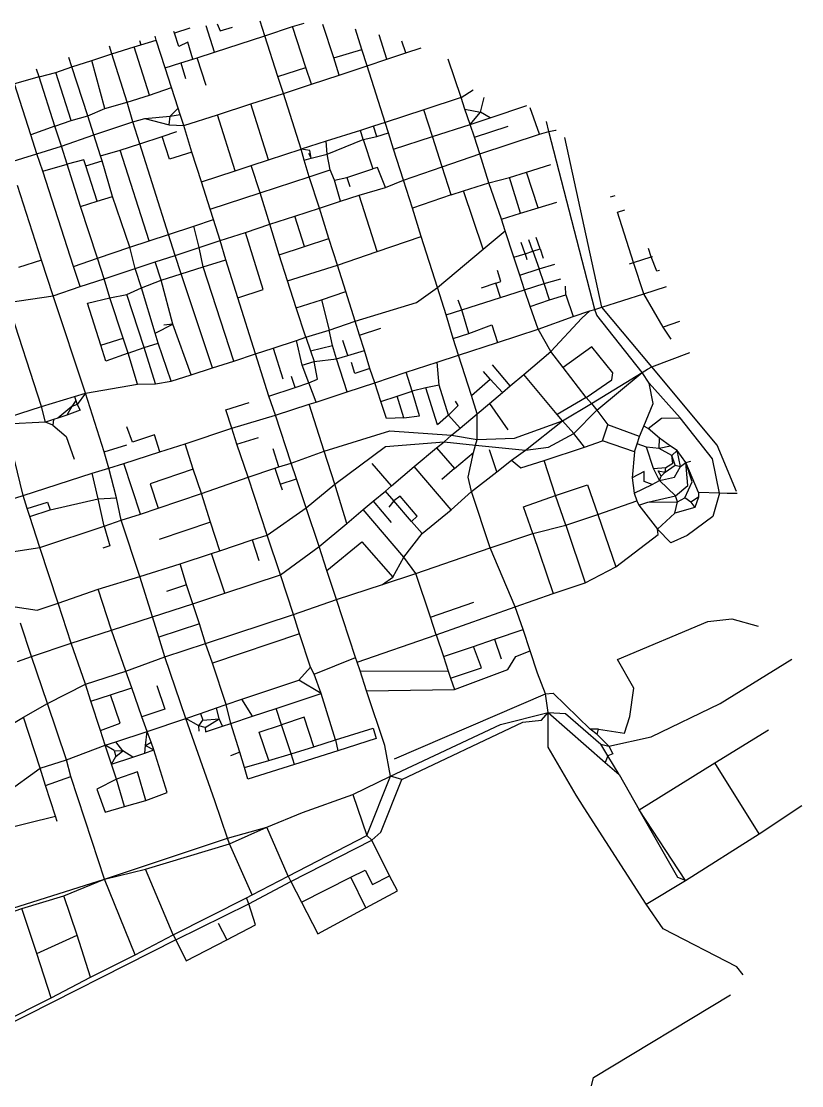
# Model space of a CAD drawing. Header units: metres. Extents: x 629814 to 633158, y 4833030 to 4835874.
# Drawn here: x 631272 to 633158, y 4833302 to 4835874 of the extents above; entities that cross this region are included whole.
import ezdxf

# ---------------------------------------------------------------- set-up
doc = ezdxf.new("R2010")
doc.units = ezdxf.units.M

msp = doc.modelspace()

# ---------------------------------------------------------------- linework, layer by layer
at = {"layer": 'ROADS'}
for points in [[(631679.2, 4835857.2), (631642.6, 4835845.2)], [(631738.8, 4835799.8), (631718.9, 4835863.6)], [(631745.8, 4835867.9), (631752.9, 4835851), (631782.4, 4835860.3)], [(631860.6, 4835839.1), (631849.5, 4835874.2)], [(631860.6, 4835839.1), (631927.3, 4835861.2)], [(631927.3, 4835861.2), (631955.8, 4835870)], [(631960.1, 4835762.5), (631927.3, 4835861.2)], [(632027.8, 4835786), (632000.9, 4835866.3)], [(632095.3, 4835806.3), (632080.1, 4835855)], [(631598.5, 4835828.8), (631595.6, 4835838)], [(631642.6, 4835845.2), (631641.2, 4835849.9)], [(631686.4, 4835782.8), (631674.5, 4835823.7), (631653, 4835813.3), (631642.6, 4835845.2)], [(631738.8, 4835799.8), (631860.6, 4835839.1)], [(631892.4, 4835740.4), (631860.6, 4835839.1)], [(632155.5, 4835782.3), (632136.8, 4835841.4)], [(631491.3, 4835795.5), (631485.7, 4835813.8)], [(631491.3, 4835795.5), (631544.8, 4835812.1)], [(631544.8, 4835812.1), (631561, 4835817.4)], [(631582, 4835696), (631544.8, 4835812.1)], [(631557.7, 4835828), (631561, 4835817.4)], [(631561, 4835817.4), (631598.5, 4835828.8)], [(631619.7, 4835761.8), (631598.5, 4835828.8)], [(632027.8, 4835786), (632095.3, 4835806.3)], [(632107.9, 4835766.4), (632095.3, 4835806.3)], [(632201, 4835797.7), (632192, 4835826)], [(632201, 4835797.7), (632238.2, 4835810)], [(631394.7, 4835764), (631387.4, 4835786.7)], [(631394.7, 4835764), (631442.4, 4835779.7)], [(631442.4, 4835779.7), (631491.3, 4835795.5)], [(631474.4, 4835663.1), (631442.4, 4835779.7)], [(631527.9, 4835678.6), (631491.3, 4835795.5)], [(631657.7, 4835773.4), (631686.4, 4835782.8)], [(631686.4, 4835782.8), (631697.3, 4835785.8)], [(631697.3, 4835785.8), (631738.8, 4835799.8)], [(631718.7, 4835719), (631697.3, 4835785.8)], [(632040.2, 4835744), (632027.8, 4835786)], [(632107.9, 4835766.4), (632155.5, 4835782.3)], [(632155.5, 4835782.3), (632201, 4835797.7)], [(632335.2, 4835690.2), (632303.8, 4835782.9)], [(631315.7, 4835740), (631309.2, 4835758.8)], [(631355.5, 4835750.8), (631394.7, 4835764)], [(631432.9, 4835645.6), (631394.7, 4835764)], [(631619.7, 4835761.8), (631657.7, 4835773.4)], [(631635.5, 4835714.4), (631619.7, 4835761.8)], [(631657.7, 4835773.4), (631669.4, 4835735.9)], [(631892.4, 4835740.4), (631960.1, 4835762.5)], [(631973.3, 4835722.2), (631960.1, 4835762.5)], [(632040.2, 4835744), (632107.9, 4835766.4)], [(632151.8, 4835629.4), (632107.9, 4835766.4)], [(631315.7, 4835740), (631256.1, 4835722.8)], [(631315.7, 4835740), (631355.5, 4835750.8)], [(631353.6, 4835620.6), (631315.7, 4835740)], [(631392.6, 4835634.8), (631355.5, 4835750.8)], [(631905.6, 4835699.8), (631892.4, 4835740.4)], [(631973.3, 4835722.2), (632040.2, 4835744)], [(631295.2, 4835600.1), (631256.1, 4835722.8)], [(631582, 4835696), (631635.5, 4835714.4)], [(631651.2, 4835664.1), (631635.5, 4835714.4)], [(631905.6, 4835699.8), (631973.3, 4835722.2)], [(632335.2, 4835690.2), (632363.6, 4835708.6)], [(631474.4, 4835663.1), (631527.9, 4835678.6)], [(631527.9, 4835678.6), (631582, 4835696)], [(631542, 4835631), (631527.9, 4835678.6)], [(631826.8, 4835674.4), (631905.6, 4835699.8)], [(631948.1, 4835565.2), (631905.6, 4835699.8)], [(632335.2, 4835690.2), (632244.5, 4835660.1)], [(632344.1, 4835662.1), (632335.2, 4835690.2)], [(632381.5, 4835654.8), (632390.4, 4835689.7)], [(631432.9, 4835645.6), (631474.4, 4835663.1)], [(631631.7, 4835645.2), (631651.2, 4835664.1)], [(631631.7, 4835645.2), (631656.1, 4835648.9)], [(631656.1, 4835648.9), (631651.2, 4835664.1)], [(631665.2, 4835622.5), (631656.1, 4835648.9)], [(631746.1, 4835648.4), (631826.8, 4835674.4)], [(631869.5, 4835539.5), (631826.8, 4835674.4)], [(632244.5, 4835660.1), (632151.8, 4835629.4)], [(632265.4, 4835595.6), (632244.5, 4835660.1)], [(632356.5, 4835625.1), (632344.1, 4835662.1)], [(632344.1, 4835662.1), (632381.5, 4835654.8)], [(632356.5, 4835625.1), (632381.5, 4835654.8)], [(632405.1, 4835641.1), (632381.5, 4835654.8)], [(632405.1, 4835641.1), (632493.8, 4835670.4)], [(632524, 4835601.6), (632501.5, 4835664.8)], [(631353.6, 4835620.6), (631392.6, 4835634.8)], [(631392.6, 4835634.8), (631432.9, 4835645.6)], [(631447.5, 4835600), (631432.9, 4835645.6)], [(631447.5, 4835600), (631542, 4835631)], [(631542, 4835631), (631571.1, 4835639.3)], [(631558.6, 4835578.3), (631542, 4835631)], [(631571.1, 4835639.3), (631631.7, 4835645.2)], [(631571.1, 4835639.3), (631629.3, 4835623.6)], [(631629.3, 4835623.6), (631631.7, 4835645.2)], [(631629.3, 4835623.6), (631665.2, 4835622.5)], [(631665.2, 4835622.5), (631746.1, 4835648.4)], [(631788.7, 4835513.1), (631746.1, 4835648.4)], [(632151.8, 4835629.4), (632123.6, 4835620.5)], [(632159.5, 4835604.5), (632151.8, 4835629.4)], [(632265.4, 4835595.6), (632356.5, 4835625.1)], [(632356.5, 4835625.1), (632405.1, 4835641.1)], [(632366.9, 4835593.9), (632356.5, 4835625.1)], [(632546.5, 4835608), (632541.1, 4835632.1)], [(631353.6, 4835620.6), (631295.2, 4835600.1)], [(631310.2, 4835553.5), (631295.2, 4835600.1)], [(631369.4, 4835572.7), (631353.6, 4835620.6)], [(631369.4, 4835572.7), (631447.5, 4835600)], [(631464.1, 4835548.9), (631447.5, 4835600)], [(631612.6, 4835595.8), (631648.1, 4835608)], [(631684.2, 4835557.6), (631665.2, 4835622.5)], [(632091.6, 4835610.4), (632008.5, 4835584.3)], [(632123.6, 4835620.5), (632091.6, 4835610.4)], [(632098.4, 4835588.6), (632091.6, 4835610.4)], [(632131.6, 4835595.4), (632123.6, 4835620.5)], [(632131.6, 4835595.4), (632159.5, 4835604.5)], [(632171.6, 4835565.4), (632159.5, 4835604.5)], [(632366.9, 4835593.9), (632448.6, 4835621)], [(632380.5, 4835553.6), (632524, 4835601.6)], [(632524, 4835601.6), (632546.5, 4835608)], [(632546.5, 4835608), (632562.7, 4835610.8)], [(632657.8, 4835178.1), (632546.5, 4835608)], [(632562.7, 4835610.8), (632564.9, 4835611.2)], [(631310.2, 4835553.5), (631369.4, 4835572.7)], [(631383.6, 4835529.1), (631369.4, 4835572.7)], [(631511.2, 4835562.4), (631558.6, 4835578.3)], [(631558.6, 4835578.3), (631612.6, 4835595.8)], [(631628.1, 4835359), (631558.6, 4835578.3)], [(631684.2, 4835557.6), (631630.2, 4835541), (631612.6, 4835595.8)], [(632008.5, 4835584.3), (631948.1, 4835565.2)], [(632011.1, 4835553.4), (632008.5, 4835584.3)], [(632011.1, 4835553.4), (632098.4, 4835588.6)], [(632098.4, 4835588.6), (632131.6, 4835595.4)], [(632098.4, 4835588.6), (632121.4, 4835517.4)], [(632171.6, 4835565.4), (632265.4, 4835595.6)], [(632288.9, 4835522.5), (632265.4, 4835595.6)], [(632380.5, 4835553.6), (632366.9, 4835593.9)], [(632674.9, 4835183.5), (632585.6, 4835593.1)], [(631241.9, 4835533.3), (631310.2, 4835553.5)], [(631324.1, 4835512.3), (631310.2, 4835553.5)], [(631464.1, 4835548.9), (631511.2, 4835562.4)], [(631467.6, 4835536.9), (631464.1, 4835548.9)], [(631581.4, 4835343.9), (631511.2, 4835562.4)], [(631707.6, 4835486.2), (631684.2, 4835557.6)], [(631869.5, 4835539.5), (631948.1, 4835565.2)], [(631956.1, 4835538.2), (631948.1, 4835565.2)], [(631973, 4835543.6), (631969.8, 4835562.2), (631948.1, 4835565.2)], [(631973, 4835543.6), (631966.8, 4835554.6)], [(631973, 4835543.6), (632011.1, 4835553.4)], [(632018.6, 4835515.2), (632011.1, 4835553.4)], [(632195.4, 4835489.9), (632171.6, 4835565.4)], [(632288.9, 4835522.5), (632380.5, 4835553.6)], [(632401.8, 4835484), (632380.5, 4835553.6)], [(631324.1, 4835512.3), (631383.6, 4835529.1)], [(631428.2, 4835524.9), (631423.4, 4835539.7), (631383.6, 4835529.1)], [(631415.7, 4835426.7), (631383.6, 4835529.1)], [(631428.2, 4835524.9), (631467.6, 4835536.9)], [(631455.6, 4835439.2), (631428.2, 4835524.9)], [(631492.5, 4835450.8), (631467.6, 4835536.9)], [(631788.7, 4835513.1), (631828, 4835525.9)], [(631828, 4835525.9), (631869.5, 4835539.5)], [(631849.1, 4835459.8), (631828, 4835525.9)], [(631956.1, 4835538.2), (631973, 4835543.6)], [(631968, 4835498.7), (631956.1, 4835538.2)], [(632151.9, 4835472.9), (632132.8, 4835520.6), (632121.4, 4835517.4)], [(632195.4, 4835489.9), (632288.9, 4835522.5)], [(632311, 4835454.7), (632288.9, 4835522.5)], [(632493.1, 4835509.6), (632551.5, 4835528)], [(631398.8, 4835281.6), (631324.1, 4835512.3)], [(631707.6, 4835486.2), (631788.7, 4835513.1)], [(631849.1, 4835459.8), (631968, 4835498.7)], [(631968, 4835498.7), (632018.6, 4835515.2)], [(631992.7, 4835422.6), (631968, 4835498.7)], [(632029.2, 4835490.3), (632018.6, 4835515.2)], [(632029.2, 4835490.3), (632059.1, 4835496.6)], [(632059.1, 4835496.6), (632121.4, 4835517.4)], [(632059.1, 4835496.6), (632066, 4835474.8)], [(632401.8, 4835484), (632451.7, 4835497.1)], [(632451.7, 4835497.1), (632493.1, 4835509.6)], [(632478.7, 4835410.8), (632451.7, 4835497.1)], [(632521.1, 4835423.5), (632493.1, 4835509.6)], [(631321.3, 4835296.7), (631263.1, 4835477.7)], [(631728.4, 4835420.2), (631707.6, 4835486.2)], [(632043.5, 4835439.3), (632029.2, 4835490.3)], [(632088.7, 4835454), (632151.9, 4835472.9)], [(632151.9, 4835472.9), (632195.4, 4835489.9)], [(632217.1, 4835423), (632195.4, 4835489.9)], [(632340.8, 4835464.5), (632401.8, 4835484)], [(632432.2, 4835396), (632401.8, 4835484)], [(631455.6, 4835439.2), (631492.5, 4835450.8)], [(631534.6, 4835328.3), (631492.5, 4835450.8)], [(631728.4, 4835420.2), (631849.1, 4835459.8)], [(631872.6, 4835384.1), (631849.1, 4835459.8)], [(632043.5, 4835439.3), (632088.7, 4835454)], [(632132, 4835317.9), (632088.7, 4835454)], [(632311, 4835454.7), (632217.1, 4835423)], [(632311, 4835454.7), (632340.8, 4835464.5)], [(632388.2, 4835323.2), (632340.8, 4835464.5)], [(632706.1, 4835452.8), (632694.9, 4835449)], [(631415.7, 4835426.7), (631455.6, 4835439.2)], [(631456.6, 4835301.9), (631415.7, 4835426.7)], [(631736.4, 4835394.9), (631728.4, 4835420.2)], [(631933.5, 4835403.4), (631992.7, 4835422.6)], [(631992.7, 4835422.6), (632043.5, 4835439.3)], [(632015.3, 4835349.4), (631992.7, 4835422.6)], [(632238.7, 4835353.9), (632217.1, 4835423)], [(632478.7, 4835410.8), (632521.1, 4835423.5)], [(632521.1, 4835423.5), (632566.1, 4835437)], [(632751.1, 4835291), (632712.6, 4835412.7), (632730.4, 4835418.3)], [(631689.3, 4835379.5), (631736.4, 4835394.9)], [(631752.8, 4835344.2), (631736.4, 4835394.9)], [(631872.6, 4835384.1), (631933.5, 4835403.4)], [(631956.4, 4835330), (631933.5, 4835403.4)], [(632432.2, 4835396), (632478.7, 4835410.8)], [(632441.5, 4835367.5), (632432.2, 4835396)], [(631628.1, 4835359), (631689.3, 4835379.5)], [(631701.8, 4835327.9), (631689.3, 4835379.5)], [(631814.2, 4835364.2), (631872.6, 4835384.1)], [(631895.5, 4835310), (631872.6, 4835384.1)], [(632388.2, 4835323.2), (632441.5, 4835367.5)], [(632462.4, 4835303.9), (632441.5, 4835367.5)], [(631534.6, 4835328.3), (631581.4, 4835343.9)], [(631581.4, 4835343.9), (631628.1, 4835359)], [(631644.1, 4835308.6), (631628.1, 4835359)], [(631701.8, 4835327.9), (631752.8, 4835344.2)], [(631752.8, 4835344.2), (631814.2, 4835364.2)], [(631766.2, 4835298.1), (631752.8, 4835344.2)], [(631795.4, 4835205.9), (631856.5, 4835226.2), (631814.2, 4835364.2)], [(631956.4, 4835330), (632015.3, 4835349.4)], [(632036, 4835285.1), (632015.3, 4835349.4)], [(632132, 4835317.9), (632238.7, 4835353.9)], [(632278.1, 4835231.2), (632238.7, 4835353.9)], [(632508.1, 4835318.7), (632498.4, 4835346)], [(632525.7, 4835324.3), (632516.5, 4835351.4)], [(631456.6, 4835301.9), (631534.6, 4835328.3)], [(631547.7, 4835277), (631534.6, 4835328.3)], [(631644.1, 4835308.6), (631701.8, 4835327.9)], [(631712, 4835280.9), (631701.8, 4835327.9)], [(631895.5, 4835310), (631956.4, 4835330)], [(632036, 4835285.1), (632132, 4835317.9)], [(632278.1, 4835231.2), (632388.2, 4835323.2)], [(632489.3, 4835312.6), (632480.2, 4835339.5)], [(632489.3, 4835312.6), (632508.1, 4835318.7)], [(632508.1, 4835318.7), (632525.7, 4835324.3)], [(632508.1, 4835318.7), (632523.3, 4835275.6)], [(632525.7, 4835324.3), (632533.3, 4835301.4)], [(632793.8, 4835305.1), (632787.4, 4835324.8)], [(631321.3, 4835296.7), (631265.5, 4835279.3)], [(631349.1, 4835210.7), (631321.3, 4835296.7)], [(631398.8, 4835281.6), (631456.6, 4835301.9)], [(631472.7, 4835252.1), (631456.6, 4835301.9)], [(631547.7, 4835277), (631596.1, 4835293)], [(631596.1, 4835293), (631644.1, 4835308.6)], [(631610.1, 4835248.6), (631596.1, 4835293)], [(631658.6, 4835263.9), (631644.1, 4835308.6)], [(631712, 4835280.9), (631766.2, 4835298.1)], [(631795.4, 4835205.9), (631766.2, 4835298.1)], [(631915.1, 4835246.8), (631895.5, 4835310)], [(632462.4, 4835303.9), (632489.3, 4835312.6)], [(632476.5, 4835260.9), (632462.4, 4835303.9)], [(632489.3, 4835312.6), (632493.9, 4835298.3)], [(632741.5, 4835288.2), (632751.1, 4835291)], [(632751.1, 4835291), (632793.8, 4835305.1)], [(632776.1, 4835215.2), (632751.1, 4835291)], [(632793.8, 4835305.1), (632796.9, 4835306.2)], [(632814.1, 4835272.3), (632807.3, 4835270.1), (632793.8, 4835305.1)], [(631414.4, 4835233.7), (631398.8, 4835281.6)], [(631472.7, 4835252.1), (631547.7, 4835277)], [(631562.6, 4835229.9), (631547.7, 4835277)], [(631610.1, 4835248.6), (631658.6, 4835263.9)], [(631658.6, 4835263.9), (631712, 4835280.9)], [(631733.9, 4835036.7), (631658.6, 4835263.9)], [(631785.8, 4835052.5), (631712, 4835280.9)], [(631915.1, 4835246.8), (632036, 4835285.1)], [(632056.2, 4835220.9), (632036, 4835285.1)], [(632419.1, 4835241), (632430.9, 4835245.4), (632422.8, 4835271.8)], [(632476.5, 4835260.9), (632523.3, 4835275.6)], [(632523.3, 4835275.6), (632560.9, 4835287.3)], [(632535.2, 4835240.2), (632523.3, 4835275.6)], [(631414.4, 4835233.7), (631472.7, 4835252.1)], [(631486.3, 4835205.6), (631472.7, 4835252.1)], [(631562.6, 4835229.9), (631610.1, 4835248.6)], [(631638.8, 4835142.4), (631610.1, 4835248.6)], [(631936.5, 4835182), (631915.1, 4835246.8)], [(632419.1, 4835241), (632383.7, 4835229.4)], [(632429.9, 4835207.1), (632419.1, 4835241)], [(632488.3, 4835225.5), (632476.5, 4835260.9)], [(632488.3, 4835225.5), (632535.2, 4835240.2)], [(632535.2, 4835240.2), (632575.5, 4835251.6)], [(632548.4, 4835200.8), (632535.2, 4835240.2)], [(631349.1, 4835210.7), (631414.4, 4835233.7)], [(631486.3, 4835205.6), (631527.5, 4835214)], [(631527.5, 4835214), (631562.6, 4835229.9)], [(631569.6, 4835085.7), (631527.5, 4835214)], [(631595.8, 4835120.9), (631562.6, 4835229.9)], [(631997.7, 4835201.4), (632056.2, 4835220.9)], [(632078.9, 4835149.7), (632056.2, 4835220.9)], [(632078.9, 4835149.7), (632226.7, 4835194.7), (632278.1, 4835231.2)], [(632298.8, 4835164.7), (632278.1, 4835231.2)], [(632429.9, 4835207.1), (632488.3, 4835225.5)], [(632501.5, 4835184.8), (632488.3, 4835225.5)], [(632548.4, 4835200.8), (632588.2, 4835213.4)], [(632588.2, 4835213.4), (632587.4, 4835234.5)], [(632588.2, 4835213.4), (632605.5, 4835160.7)], [(632674.9, 4835183.5), (632776.1, 4835215.2)], [(632776.1, 4835215.2), (632830.9, 4835233.3)], [(632822.9, 4835135.1), (632776.1, 4835215.2)], [(631239.9, 4835194.8), (631349.1, 4835210.7)], [(631321.1, 4834943.6), (631239.9, 4835194.8)], [(631427.1, 4834975.4), (631349.1, 4835210.7)], [(631464.5, 4835091.3), (631432.5, 4835193.3), (631486.3, 4835205.6)], [(631518.5, 4835108.6), (631486.3, 4835205.6)], [(631838.3, 4835070.3), (631795.4, 4835205.9)], [(631936.5, 4835182), (631997.7, 4835201.4)], [(631997.7, 4835201.4), (632016.5, 4835128.1)], [(632336.3, 4835176.9), (632328.1, 4835200.5)], [(632336.3, 4835176.9), (632429.9, 4835207.1)], [(632501.5, 4835184.8), (632548.4, 4835200.8)], [(631959.8, 4835110.8), (631936.5, 4835182)], [(632298.8, 4835164.7), (632336.3, 4835176.9)], [(632315.5, 4835107.5), (632298.8, 4835164.7)], [(632353.2, 4835120.1), (632336.3, 4835176.9)], [(632521, 4835130.3), (632501.5, 4835184.8)], [(632521, 4835130.3), (632605.5, 4835160.7)], [(632605.5, 4835160.7), (632646.1, 4835174.4)], [(632626.9, 4835157.1), (632646.1, 4835174.4)], [(632646.1, 4835174.4), (632657.8, 4835178.1)], [(632657.8, 4835178.1), (632674.9, 4835183.5)], [(632662.6, 4835164.4), (632657.8, 4835178.1)], [(632772.5, 4835025.2), (632662.6, 4835164.4)], [(632796, 4835039.3), (632674.9, 4835183.5)], [(631595.8, 4835120.9), (631638.8, 4835142.4)], [(631638.8, 4835142.4), (631616.6, 4835140.1)], [(631682.7, 4835020), (631638.8, 4835142.4)], [(632016.5, 4835128.1), (632078.9, 4835149.7)], [(632089.4, 4835116), (632078.9, 4835149.7)], [(632353.2, 4835120.1), (632408.7, 4835140.3), (632422.7, 4835098.3)], [(632551.6, 4835076), (632626.9, 4835157.1)], [(632862.6, 4835149), (632822.9, 4835135.1)], [(632842.7, 4835106.1), (632822.9, 4835135.1)], [(631603.4, 4835096.7), (631595.8, 4835120.9)], [(631937.2, 4835103.2), (631959.8, 4835110.8)], [(631959.8, 4835110.8), (632016.5, 4835128.1)], [(631959.8, 4835110.8), (631971.3, 4835077.5)], [(632024.2, 4835090.4), (632016.5, 4835128.1)], [(632089.4, 4835116), (632141.3, 4835132.6)], [(632101.4, 4835078.8), (632089.4, 4835116)], [(632315.5, 4835107.5), (632353.2, 4835120.1)], [(632422.7, 4835098.3), (632521, 4835130.3)], [(632551.6, 4835076), (632521, 4835130.3)], [(631464.5, 4835091.3), (631518.5, 4835108.6)], [(631530.5, 4835071.9), (631476.5, 4835053.2), (631464.5, 4835091.3)], [(631530.5, 4835071.9), (631518.5, 4835108.6)], [(631530.5, 4835071.9), (631569.6, 4835085.7)], [(631569.6, 4835085.7), (631603.4, 4835096.7)], [(631596.7, 4834998.3), (631569.6, 4835085.7)], [(631634.5, 4835004.4), (631603.4, 4835096.7)], [(631838.3, 4835070.3), (631880.5, 4835084.2)], [(631880.5, 4835084.2), (631937.2, 4835103.2)], [(631880.5, 4835084.2), (631904, 4835009.8)], [(631950.8, 4835043.5), (631937.2, 4835103.2)], [(631971.3, 4835077.5), (632024.2, 4835090.4)], [(632033.7, 4835058.6), (632024.2, 4835090.4)], [(632061.5, 4835066.2), (632048.8, 4835102.5)], [(632328.6, 4835067.7), (632315.5, 4835107.5)], [(632328.6, 4835067.7), (632422.7, 4835098.3)], [(632636.9, 4834965.4), (632699.3, 4835007.8), (632701.7, 4835024.6), (632650.4, 4835087.7), (632581.1, 4835037.7)], [(631553.4, 4834997.2), (631530.5, 4835071.9)], [(631785.8, 4835052.5), (631838.3, 4835070.3)], [(631870.6, 4834968.4), (631838.3, 4835070.3)], [(631971.3, 4835077.5), (631980.1, 4835051.8)], [(631980.1, 4835051.8), (632033.7, 4835058.6)], [(632033.7, 4835058.6), (632061.5, 4835066.2)], [(632059.5, 4834979), (632033.7, 4835058.6)], [(632061.5, 4835066.2), (632101.4, 4835078.8)], [(632114.2, 4835035.3), (632101.4, 4835078.8)], [(632276.7, 4835050.3), (632328.6, 4835067.7)], [(632359.7, 4834969.8), (632328.6, 4835067.7)], [(632486.4, 4835020.7), (632551.6, 4835076)], [(632581.1, 4835037.7), (632551.6, 4835076)], [(632796, 4835039.3), (632887.5, 4835074)], [(631682.7, 4835020), (631733.9, 4835036.7)], [(631733.9, 4835036.7), (631785.8, 4835052.5)], [(631950.8, 4835043.5), (631980.1, 4835051.8)], [(631966.7, 4835000.9), (631950.8, 4835043.5)], [(631966.7, 4835000.9), (631988, 4835009.4), (631980.1, 4835051.8)], [(632114.2, 4835035.3), (632078.1, 4835023.2), (632070, 4835049.7)], [(632126.2, 4835000.7), (632114.2, 4835035.3)], [(632202.3, 4835026), (632276.7, 4835050.3)], [(632282.2, 4834994.7), (632276.7, 4835050.3)], [(632453.4, 4834992.9), (632410.8, 4835044.4)], [(632636.9, 4834965.4), (632581.1, 4835037.7)], [(632772.5, 4835025.2), (632785.2, 4835033.3)], [(632785.2, 4835033.3), (632796, 4835039.3)], [(632999.8, 4834738.1), (632953.1, 4834850), (632796, 4835039.3)], [(631634.5, 4835004.4), (631682.7, 4835020)], [(631934.1, 4834989.5), (631925.3, 4835015.7)], [(632126.2, 4835000.7), (632202.3, 4835026)], [(632216.6, 4834980), (632202.3, 4835026)], [(632359.7, 4834969.8), (632405.3, 4835009.7)], [(632405.3, 4835009.7), (632389.2, 4835028.2)], [(632434.5, 4834977), (632405.3, 4835009.7)], [(632453.4, 4834992.9), (632486.4, 4835020.7)], [(632566.6, 4834923.7), (632486.4, 4835020.7)], [(632649.8, 4834950.6), (632772.5, 4835025.2)], [(632662.6, 4834934.2), (632772.5, 4835025.2)], [(632789.4, 4834999.7), (632772.5, 4835025.2)], [(631427.1, 4834975.4), (631553.4, 4834997.2)], [(631553.4, 4834997.2), (631596.7, 4834998.3)], [(631596.7, 4834998.3), (631634.5, 4835004.4)], [(631870.6, 4834968.4), (631934.1, 4834989.5)], [(631934.1, 4834989.5), (631966.7, 4835000.9)], [(631984.4, 4834954), (631966.7, 4835000.9)], [(632059.5, 4834979), (632126.2, 4835000.7)], [(632140.7, 4834955.1), (632126.2, 4835000.7)], [(632250, 4834988.5), (632216.6, 4834980)], [(632282.2, 4834994.7), (632250, 4834988.5)], [(632304.6, 4834922.6), (632278.2, 4834899.3), (632250, 4834988.5)], [(632304.6, 4834922.6), (632282.2, 4834994.7)], [(632434.5, 4834977), (632453.4, 4834992.9)], [(632776.5, 4834895.5), (632798.9, 4834950.2), (632789.4, 4834999.7)], [(632864.3, 4834915.8), (632789.4, 4834999.7)], [(631321.1, 4834943.6), (631401.3, 4834967.7)], [(631404.3, 4834957.7), (631394.4, 4834943.2)], [(631401.3, 4834967.7), (631427.1, 4834975.4)], [(631401.3, 4834967.7), (631404.3, 4834957.7)], [(631404.3, 4834957.7), (631407.6, 4834947.9)], [(631427.1, 4834975.4), (631407.6, 4834947.9)], [(631472.6, 4834834.1), (631427.1, 4834975.4)], [(631886.4, 4834922), (631870.6, 4834968.4)], [(631984.4, 4834954), (632059.5, 4834979)], [(632140.7, 4834955.1), (632180.5, 4834968.3)], [(632196.7, 4834915.9), (632154.5, 4834914.7), (632140.7, 4834955.1)], [(632180.5, 4834968.3), (632216.6, 4834980)], [(632196.7, 4834915.9), (632180.5, 4834968.3)], [(632196.7, 4834915.9), (632234.1, 4834920.5), (632216.6, 4834980)], [(632304.6, 4834922.6), (632328.1, 4834945.8), (632321.5, 4834956.3)], [(632373.3, 4834926), (632359.7, 4834969.8)], [(632403.4, 4834950.7), (632434.5, 4834977)], [(632636.9, 4834965.4), (632566.6, 4834923.7)], [(632649.8, 4834950.6), (632636.9, 4834965.4)], [(631215.5, 4834909.6), (631321.1, 4834943.6)], [(631330.5, 4834905.8), (631321.1, 4834943.6)], [(631394.4, 4834943.2), (631360.9, 4834915.2)], [(631407.6, 4834947.9), (631414.7, 4834934.1), (631382, 4834922)], [(631394.4, 4834943.2), (631382, 4834922)], [(631407.6, 4834947.9), (631394.4, 4834943.2)], [(631781, 4834891), (631766.5, 4834935.1), (631822.9, 4834953.3)], [(631886.4, 4834922), (631967.9, 4834948.8)], [(631967.9, 4834948.8), (631984.4, 4834954)], [(632004.2, 4834835.1), (631967.9, 4834948.8)], [(632373.3, 4834926), (632403.4, 4834950.7)], [(632403.4, 4834950.7), (632447.8, 4834887.1)], [(632579.6, 4834908.8), (632649.8, 4834950.6)], [(632606.9, 4834877.9), (632662.6, 4834934.2)], [(632649.8, 4834950.6), (632662.6, 4834934.2)], [(632662.6, 4834934.2), (632689, 4834898.9)], [(631330.5, 4834905.8), (631235.3, 4834900.4)], [(631350.4, 4834912.2), (631330.5, 4834905.8)], [(631348.3, 4834898.4), (631330.5, 4834905.8)], [(631350.4, 4834912.2), (631348.3, 4834898.4)], [(631360.9, 4834915.2), (631350.4, 4834912.2)], [(631382, 4834922), (631360.9, 4834915.2)], [(631781, 4834891), (631886.4, 4834922)], [(631924.4, 4834806.8), (631886.4, 4834922)], [(632332.2, 4834891.1), (632304.6, 4834922.6)], [(632332.2, 4834891.1), (632373.3, 4834926)], [(632373.4, 4834863.4), (632373.3, 4834926)], [(632373.4, 4834863.4), (632463.5, 4834866.9), (632579.6, 4834908.8)], [(632490.8, 4834838.2), (632579.6, 4834908.8)], [(632579.6, 4834908.8), (632566.6, 4834923.7)], [(632606.9, 4834877.9), (632579.6, 4834908.8)], [(632787.1, 4834890), (632818.9, 4834914.9), (632864.3, 4834915.8)], [(632959.2, 4834734), (632942.1, 4834816.7), (632864.3, 4834915.8)], [(631276.7, 4834728.3), (631235.3, 4834900.4)], [(631348.3, 4834898.4), (631381.1, 4834871.2), (631399.8, 4834815.7)], [(631607.2, 4834833.5), (631594, 4834874.7), (631540.8, 4834857.3), (631527.7, 4834894.4)], [(631668.2, 4834852.9), (631781, 4834891)], [(631793.3, 4834852.4), (631781, 4834891)], [(632004.2, 4834835.1), (632162.9, 4834884.7), (632312, 4834873.7)], [(632312, 4834873.7), (632332.2, 4834891.1)], [(632490.8, 4834838.2), (632545.7, 4834844.8), (632606.9, 4834877.9)], [(632632.9, 4834845.4), (632606.9, 4834877.9)], [(632676.7, 4834860.6), (632689, 4834898.9)], [(632766.1, 4834870.8), (632689, 4834898.9)], [(632766.1, 4834870.8), (632776.5, 4834895.5)], [(632787.1, 4834890), (632776.5, 4834895.5)], [(632814.5, 4834867), (632787.1, 4834890)], [(631607.2, 4834833.5), (631668.2, 4834852.9)], [(631687.8, 4834792.2), (631668.2, 4834852.9)], [(631793.3, 4834852.4), (631845.4, 4834868.1)], [(631820.4, 4834772.4), (631793.3, 4834852.4)], [(632029.5, 4834755.8), (632152.6, 4834846.5), (632293.8, 4834858.1)], [(632275.6, 4834843.1), (632293.8, 4834858.1)], [(632293.8, 4834858.1), (632312, 4834873.7)], [(632293.8, 4834858.1), (632369.3, 4834850.2)], [(632312, 4834873.7), (632373.4, 4834863.4)], [(632369.3, 4834850.2), (632373.4, 4834863.4)], [(632632.9, 4834845.4), (632676.7, 4834860.6)], [(632753.4, 4834833.5), (632676.7, 4834860.6)], [(632753.4, 4834833.5), (632760.2, 4834853.4)], [(632760.2, 4834853.4), (632766.1, 4834870.8)], [(632782.5, 4834844.8), (632760.2, 4834853.4)], [(632813.6, 4834841.5), (632814.5, 4834867)], [(632841, 4834847.1), (632814.5, 4834867)], [(631472.6, 4834834.1), (631527.2, 4834851)], [(631484.1, 4834794.6), (631472.6, 4834834.1)], [(631520.3, 4834805.9), (631607.2, 4834833.5)], [(631894.6, 4834797.5), (631880.5, 4834841.4)], [(631924.4, 4834806.8), (632004.2, 4834835.1)], [(632029.5, 4834755.8), (632004.2, 4834835.1)], [(632221.2, 4834798.1), (632275.6, 4834843.1)], [(632275.6, 4834843.1), (632318.6, 4834793.3)], [(632318.6, 4834793.3), (632364.5, 4834831.8)], [(632360.1, 4834738.1), (632351.6, 4834772.6), (632364.5, 4834831.8)], [(632364.5, 4834831.8), (632369.3, 4834850.2)], [(632369.3, 4834850.2), (632490.8, 4834838.2)], [(632421.4, 4834785.5), (632403.6, 4834838.4)], [(632456.8, 4834813.6), (632490.8, 4834838.2)], [(632535.4, 4834812.6), (632632.9, 4834845.4)], [(632753.4, 4834833.5), (632747.9, 4834770.7)], [(632799.5, 4834793.3), (632782.5, 4834844.8)], [(632813.6, 4834841.5), (632782.5, 4834844.8)], [(632841, 4834847.1), (632813.6, 4834841.5)], [(632843.8, 4834825.1), (632813.6, 4834841.5)], [(632856.6, 4834837.3), (632841, 4834847.1)], [(632843.8, 4834825.1), (632856.6, 4834837.3)], [(632864.5, 4834798.6), (632856.6, 4834837.3)], [(632877.5, 4834808.1), (632856.6, 4834837.3)], [(631484.1, 4834794.6), (631520.3, 4834805.9)], [(631560.3, 4834683.4), (631520.3, 4834805.9)], [(631894.6, 4834797.5), (631924.4, 4834806.8)], [(631937.2, 4834768.5), (631924.4, 4834806.8)], [(632166.8, 4834751.6), (632119.8, 4834805.8)], [(632421.4, 4834785.5), (632456.8, 4834813.6)], [(632456.8, 4834813.6), (632479.4, 4834795.1), (632535.4, 4834812.6)], [(632562.9, 4834728.4), (632535.4, 4834812.6)], [(632828.1, 4834785), (632852.1, 4834801.7)], [(632829.3, 4834796.2), (632846.5, 4834806.5), (632843.8, 4834825.1)], [(632852.1, 4834801.7), (632843.8, 4834825.1)], [(632852.1, 4834801.7), (632864.5, 4834798.6)], [(632852.4, 4834727.5), (632882.2, 4834752.2), (632877.5, 4834808.1)], [(632864.5, 4834798.6), (632877.5, 4834808.1)], [(632875.7, 4834722.8), (632893.1, 4834760.9), (632877.5, 4834808.1)], [(632877.5, 4834808.1), (632889.7, 4834811.5)], [(632908.5, 4834735.6), (632877.5, 4834808.1)], [(631276.7, 4834728.3), (631443.6, 4834782.6)], [(631443.6, 4834782.6), (631484.1, 4834794.6)], [(631457.7, 4834720.6), (631443.6, 4834782.6)], [(631502.2, 4834722.9), (631484.1, 4834794.6)], [(631687.8, 4834792.2), (631583.6, 4834756.7), (631603.2, 4834698)], [(631707.6, 4834733.3), (631687.8, 4834792.2)], [(631820.4, 4834772.4), (631884.8, 4834794.2)], [(631884.8, 4834794.2), (631894.6, 4834797.5)], [(631884.8, 4834794.2), (631897.9, 4834755.6)], [(632166.8, 4834751.6), (632221.2, 4834798.1)], [(632310.9, 4834693.6), (632221.2, 4834798.1)], [(632318.6, 4834793.3), (632288.7, 4834766.8)], [(632360.1, 4834738.1), (632421.4, 4834785.5)], [(632796.6, 4834754.8), (632777.3, 4834761.8), (632777, 4834786.3), (632747.9, 4834770.7)], [(632799.5, 4834793.3), (632829.3, 4834796.2)], [(632814.3, 4834764.3), (632799.5, 4834793.3)], [(632818.2, 4834774.8), (632810.7, 4834787.9), (632828.1, 4834785)], [(632814.3, 4834764.3), (632850.3, 4834772.2), (632864.5, 4834798.6)], [(632814.3, 4834764.3), (632818.2, 4834774.8)], [(632818.2, 4834774.8), (632828.1, 4834785)], [(632828.1, 4834785), (632829.3, 4834796.2)], [(631707.6, 4834733.3), (631820.4, 4834772.4)], [(631866.6, 4834632.2), (631820.4, 4834772.4)], [(631897.9, 4834755.6), (631937.2, 4834768.5)], [(631897.9, 4834755.6), (631902.3, 4834741.7)], [(631960.2, 4834698.3), (631937.2, 4834768.5)], [(631960.2, 4834698.3), (632029.5, 4834755.8)], [(632059, 4834661), (632029.5, 4834755.8)], [(632152, 4834739.1), (632166.8, 4834751.6)], [(632562.9, 4834728.4), (632640.2, 4834753.7), (632665.4, 4834682.7)], [(632747.9, 4834770.7), (632752.8, 4834733.6)], [(632752.8, 4834733.6), (632796.6, 4834754.8)], [(632796.6, 4834754.8), (632814.3, 4834764.3)], [(632852.4, 4834727.5), (632814.3, 4834764.3)], [(631182.9, 4834698.8), (631276.7, 4834728.3)], [(631286.4, 4834697), (631276.7, 4834728.3)], [(631457.7, 4834720.6), (631502.2, 4834722.9)], [(631514, 4834668.5), (631502.2, 4834722.9)], [(631603.2, 4834698), (631707.6, 4834733.3)], [(631729.8, 4834663.8), (631707.6, 4834733.3)], [(632122.5, 4834714.4), (632152, 4834739.1)], [(632172.6, 4834715.2), (632152, 4834739.1)], [(632214.7, 4834665.8), (632229.1, 4834678), (632187.9, 4834727), (632172.6, 4834715.2)], [(632310.9, 4834693.6), (632360.1, 4834738.1)], [(632404.8, 4834601.5), (632360.1, 4834738.1)], [(632508.5, 4834636.5), (632485.5, 4834700.9), (632562.9, 4834728.4)], [(632587.9, 4834656.4), (632562.9, 4834728.4)], [(632752.8, 4834733.6), (632759.1, 4834715)], [(632786.1, 4834711.8), (632852.4, 4834727.5)], [(632959.2, 4834734), (632942.7, 4834677.3), (632881.3, 4834631.5), (632841.2, 4834613.8), (632809, 4834646.6)], [(632857.3, 4834713), (632852.4, 4834727.5)], [(632857.3, 4834713), (632875.7, 4834722.8)], [(632890.2, 4834712.3), (632875.7, 4834722.8)], [(632908.4, 4834724), (632890.2, 4834712.3)], [(632908.4, 4834724), (632899.2, 4834699)], [(632908.5, 4834735.6), (632908.4, 4834724)], [(632959.2, 4834734), (632908.5, 4834735.6)], [(632977.2, 4834733.5), (632959.2, 4834734)], [(633001.4, 4834733.4), (632977.2, 4834733.5)], [(631286.4, 4834697), (631335.8, 4834712.4), (631342.1, 4834693.3)], [(631342.1, 4834693.3), (631457.7, 4834720.6)], [(631472.8, 4834654.5), (631457.7, 4834720.6)], [(631560.3, 4834683.4), (631603.2, 4834698)], [(631866.6, 4834632.2), (631960.2, 4834698.3)], [(631991.7, 4834605.4), (631960.2, 4834698.3)], [(632098, 4834694.1), (632122.5, 4834714.4)], [(632122.5, 4834714.4), (632165.8, 4834663.1)], [(632172.6, 4834715.2), (632160.3, 4834699.9)], [(632214.7, 4834665.8), (632172.6, 4834715.2)], [(632665.4, 4834682.7), (632759.1, 4834715)], [(632759.1, 4834715), (632764.2, 4834704.8)], [(632764.2, 4834704.8), (632786.1, 4834711.8)], [(632764.2, 4834704.8), (632809, 4834646.6)], [(632786.1, 4834711.8), (632857.3, 4834713)], [(632850.9, 4834685.6), (632857.3, 4834713)], [(632899.2, 4834699), (632850.9, 4834685.6)], [(632890.2, 4834712.3), (632899.2, 4834699)], [(631292.9, 4834677.8), (631286.4, 4834697)], [(631292.9, 4834677.8), (631342.1, 4834693.3)], [(631317.5, 4834602.5), (631292.9, 4834677.8)], [(631514, 4834668.5), (631560.3, 4834683.4)], [(632059, 4834661), (632098, 4834694.1)], [(632196.6, 4834579.3), (632098, 4834694.1)], [(632240.9, 4834636.3), (632310.9, 4834693.6)], [(632587.9, 4834656.4), (632665.4, 4834682.7)], [(632665.4, 4834682.7), (632708.5, 4834555.6)], [(632809, 4834646.6), (632850.9, 4834685.6)], [(631317.5, 4834602.5), (631472.8, 4834654.5)], [(631472.8, 4834654.5), (631486, 4834606.8), (631469.5, 4834601.4)], [(631472.8, 4834654.5), (631514, 4834668.5)], [(631558.8, 4834532.9), (631514, 4834668.5)], [(631729.8, 4834663.8), (631605.4, 4834621.8)], [(631752, 4834594.4), (631729.8, 4834663.8)], [(631991.7, 4834605.4), (632059, 4834661)], [(632240.9, 4834636.3), (632214.7, 4834665.8)], [(632508.5, 4834636.5), (632587.9, 4834656.4)], [(632587.9, 4834656.4), (632634.6, 4834517.3)], [(632708.5, 4834555.6), (632810.6, 4834634.4), (632809, 4834646.6)], [(631752, 4834594.4), (631830.4, 4834620.9)], [(631830.4, 4834620.9), (631866.6, 4834632.2)], [(631830.4, 4834620.9), (631846.2, 4834571)], [(631898.5, 4834536.6), (631866.6, 4834632.2)], [(632196.6, 4834579.3), (632240.9, 4834636.3)], [(632404.8, 4834601.5), (632508.5, 4834636.5)], [(632508.5, 4834636.5), (632557.2, 4834491.2)], [(631216.2, 4834587), (631317.5, 4834602.5)], [(631361.6, 4834468.4), (631317.5, 4834602.5)], [(631732.2, 4834588), (631752, 4834594.4)], [(631898.5, 4834536.6), (631991.7, 4834605.4)], [(632010.7, 4834547), (631991.7, 4834605.4)], [(632010.7, 4834547), (632095.4, 4834616.6), (632169.6, 4834530.6)], [(632225.2, 4834539.8), (632404.8, 4834601.5)], [(632465.4, 4834459.2), (632404.8, 4834601.5)], [(631655.8, 4834563.2), (631732.2, 4834588)], [(631764.4, 4834492.3), (631732.2, 4834588)], [(632169.6, 4834530.6), (632196.6, 4834579.3)], [(632225.2, 4834539.8), (632196.6, 4834579.3)], [(631558.8, 4834532.9), (631655.8, 4834563.2)], [(631671.6, 4834512.3), (631655.8, 4834563.2)], [(632033.7, 4834477.2), (632010.7, 4834547)], [(632634.6, 4834517.3), (632708.5, 4834555.6)], [(631458, 4834501.6), (631558.8, 4834532.9)], [(631589.6, 4834435.3), (631558.8, 4834532.9)], [(631764.4, 4834492.3), (631898.5, 4834536.6)], [(631930.2, 4834440.8), (631898.5, 4834536.6)], [(632144.7, 4834513.6), (632225.2, 4834539.8)], [(632144.7, 4834513.6), (632169.6, 4834530.6)], [(632260.7, 4834434.4), (632225.2, 4834539.8)], [(632557.2, 4834491.2), (632634.6, 4834517.3)], [(631361.6, 4834468.4), (631458, 4834501.6)], [(631490.7, 4834403.2), (631458, 4834501.6)], [(631671.6, 4834512.3), (631623.4, 4834496.5)], [(631686.5, 4834466.8), (631671.6, 4834512.3)], [(631686.5, 4834466.8), (631764.4, 4834492.3)], [(632033.7, 4834477.2), (632144.7, 4834513.6)], [(631311, 4834450.9), (631361.6, 4834468.4)], [(631392.9, 4834371.3), (631361.6, 4834468.4)], [(631589.6, 4834435.3), (631686.5, 4834466.8)], [(631702.8, 4834418.2), (631686.5, 4834466.8)], [(631930.2, 4834440.8), (632033.7, 4834477.2)], [(632079.5, 4834337.2), (632033.7, 4834477.2)], [(632260.7, 4834434.4), (632365.9, 4834470.7)], [(632465.4, 4834459.2), (632557.2, 4834491.2)], [(631257.9, 4834458.9), (631311, 4834450.9)], [(631717, 4834370.8), (631930.2, 4834440.8)], [(631944.8, 4834393.9), (631930.2, 4834440.8)], [(632275, 4834391.9), (632465.4, 4834459.2)], [(632484.7, 4834404.5), (632465.4, 4834459.2)], [(631296.9, 4834339.1), (631270.8, 4834419.4)], [(631490.7, 4834403.2), (631589.6, 4834435.3)], [(631604.5, 4834386.2), (631589.6, 4834435.3)], [(631702.8, 4834418.2), (631604.5, 4834386.2)], [(631717, 4834370.8), (631702.8, 4834418.2)], [(632275, 4834391.9), (632260.7, 4834434.4)], [(632666.6, 4834163.3), (632729.4, 4834154.3), (632742.1, 4834194), (632752.5, 4834262.8), (632712.7, 4834332.3), (632931, 4834423.6), (632989.2, 4834429.9), (633052.7, 4834412.8)], [(631392.9, 4834371.3), (631490.7, 4834403.2)], [(631524.9, 4834303.7), (631490.7, 4834403.2)], [(631944.8, 4834393.9), (631734.6, 4834323.2)], [(631970.8, 4834313.6), (631944.8, 4834393.9)], [(632083.8, 4834325.5), (632275, 4834391.9)], [(632275, 4834391.9), (632292.3, 4834339.3)], [(632415.7, 4834381.1), (632484.7, 4834404.5)], [(632501.9, 4834353.1), (632484.7, 4834404.5)], [(631296.9, 4834339.1), (631392.9, 4834371.3)], [(631427.8, 4834272.1), (631392.9, 4834371.3)], [(631619.5, 4834338.3), (631604.5, 4834386.2)], [(631619.5, 4834338.3), (631717, 4834370.8)], [(631734.6, 4834323.2), (631717, 4834370.8)], [(632292.3, 4834339.3), (632364.5, 4834363.7)], [(632309.4, 4834287), (632383.9, 4834311.7), (632364.5, 4834363.7)], [(632364.5, 4834363.7), (632415.7, 4834381.1)], [(632415.7, 4834381.1), (632431.7, 4834333.8)], [(631263.2, 4834327.5), (631296.9, 4834339.1)], [(631335.4, 4834225.7), (631296.9, 4834339.1)], [(631524.9, 4834303.7), (631619.5, 4834338.3)], [(631670.2, 4834189.5), (631619.5, 4834338.3)], [(631980.1, 4834296.2), (632079.5, 4834337.2)], [(632083.8, 4834325.5), (632079.5, 4834337.2)], [(632292.3, 4834339.3), (632303.8, 4834304)], [(632318.6, 4834259.1), (632448.1, 4834307.8), (632466.8, 4834339), (632501.9, 4834353.1)], [(632519.6, 4834298.9), (632501.9, 4834353.1)], [(631767.3, 4834223.6), (631734.6, 4834323.2)], [(631943.1, 4834282.1), (631970.8, 4834313.6)], [(631980.1, 4834296.2), (631970.8, 4834313.6)], [(632090.7, 4834304.3), (632083.8, 4834325.5)], [(632691.9, 4834122.2), (632794.2, 4834145.3), (632960.4, 4834225.9), (633133.5, 4834332.6)], [(631427.8, 4834272.1), (631524.9, 4834303.7)], [(631539.2, 4834263.4), (631524.9, 4834303.7)], [(631997, 4834249.8), (631980.1, 4834296.2)], [(632106.6, 4834256.2), (632090.7, 4834304.3)], [(632090.7, 4834304.3), (632303.8, 4834304)], [(632303.8, 4834304), (632309.4, 4834287)], [(632309.4, 4834287), (632318.6, 4834259.1)], [(632538.5, 4834249.3), (632519.6, 4834298.9)], [(631335.4, 4834225.7), (631427.8, 4834272.1)], [(631440.2, 4834231.4), (631427.8, 4834272.1)], [(631488.2, 4834246.9), (631539.2, 4834263.4)], [(631563.5, 4834193.8), (631539.2, 4834263.4)], [(631600, 4834268.9), (631619.1, 4834212), (631563.5, 4834193.8)], [(631805.3, 4834235.9), (631943.1, 4834282.1)], [(631997, 4834249.8), (631943.1, 4834282.1)], [(631440.2, 4834231.4), (631488.2, 4834246.9)], [(631463.4, 4834160.3), (631511.3, 4834177.9), (631488.2, 4834246.9)], [(631767.3, 4834223.6), (631805.3, 4834235.9)], [(631831.3, 4834194.7), (631805.3, 4834235.9)], [(631888.1, 4834213.7), (631997, 4834249.8)], [(632031.4, 4834137.5), (631997, 4834249.8)], [(632106.6, 4834256.2), (632318.6, 4834259.1)], [(632150.9, 4834124.2), (632106.6, 4834256.2)], [(632173.7, 4834092.3), (632538.5, 4834249.3)], [(632538.5, 4834249.3), (632557.2, 4834250.6), (632646.9, 4834163.3)], [(632545.4, 4834203.5), (632538.5, 4834249.3)], [(631277.5, 4834192.4), (631335.4, 4834225.7)], [(631381.2, 4834089.6), (631335.4, 4834225.7)], [(631463.4, 4834160.3), (631440.2, 4834231.4)], [(631705.2, 4834201.8), (631743.9, 4834215.3)], [(631743.9, 4834215.3), (631767.3, 4834223.6)], [(631750.2, 4834188.5), (631743.9, 4834215.3)], [(631778.4, 4834177.1), (631767.3, 4834223.6)], [(631831.3, 4834194.7), (631888.1, 4834213.7)], [(631900.8, 4834174.2), (631888.1, 4834213.7)], [(631186.6, 4834139), (631277.5, 4834192.4)], [(631317.8, 4834069.3), (631277.5, 4834192.4)], [(631576.1, 4834157.6), (631563.5, 4834193.8)], [(631576.1, 4834157.6), (631670.2, 4834189.5)], [(631670.2, 4834189.5), (631705.2, 4834201.8)], [(631740.1, 4833990.4), (631670.2, 4834189.5)], [(631701.3, 4834172), (631670.2, 4834189.5)], [(631701.3, 4834172), (631710.8, 4834185.3)], [(631705.2, 4834201.8), (631710.8, 4834185.3)], [(631710.8, 4834185.3), (631750.2, 4834188.5)], [(631716.9, 4834167.4), (631750.2, 4834188.5)], [(631758.5, 4834170.5), (631750.2, 4834188.5)], [(631778.4, 4834177.1), (631831.3, 4834194.7)], [(631978.9, 4834121.3), (631955.4, 4834192.8), (631900.8, 4834174.2)], [(632164.6, 4834050), (632430.4, 4834174.9), (632545.4, 4834203.5)], [(632191.5, 4834041.6), (632484.1, 4834180.7), (632529.4, 4834185.1), (632545.4, 4834203.5)], [(632612.9, 4834004.3), (632545.2, 4834119.9), (632545.4, 4834203.5)], [(632545.4, 4834203.5), (632682.9, 4834082.7)], [(632545.4, 4834203.5), (632587.2, 4834201.5), (632672.2, 4834127.3)], [(631475.1, 4834124.6), (631463.4, 4834160.3)], [(631500.7, 4834132.9), (631576.1, 4834157.6)], [(631572.4, 4834124.4), (631576.1, 4834157.6)], [(631586, 4834132.5), (631576.1, 4834157.6)], [(631716.9, 4834167.4), (631701.3, 4834172)], [(631702.3, 4834158.9), (631701.3, 4834172)], [(631716.9, 4834167.4), (631717.6, 4834157), (631758.5, 4834170.5)], [(631758.5, 4834170.5), (631778.4, 4834177.1)], [(631800.2, 4834107.7), (631778.4, 4834177.1)], [(631870.1, 4834088.1), (631846.8, 4834156.4), (631900.8, 4834174.2)], [(631924.6, 4834104.3), (631900.8, 4834174.2)], [(632031.4, 4834137.5), (632122.4, 4834166.2), (632129.6, 4834140.8), (632037.4, 4834111)], [(632663.3, 4834150.6), (632646.9, 4834163.3)], [(632666.6, 4834163.3), (632646.9, 4834163.3)], [(632663.3, 4834150.6), (632666.6, 4834163.3)], [(632947.8, 4834082.3), (633077.7, 4834162.4)], [(631475.1, 4834124.6), (631500.7, 4834132.9)], [(631517.9, 4834111), (631500.7, 4834132.9)], [(631572.4, 4834124.4), (631586, 4834132.5)], [(631592.9, 4834113.3), (631586, 4834132.5)], [(631978.9, 4834121.3), (632031.4, 4834137.5)], [(632031.4, 4834137.5), (632037.4, 4834111)], [(632691.9, 4834122.2), (632663.3, 4834150.6)], [(631381.2, 4834089.6), (631475.1, 4834124.6)], [(631490.4, 4834078.9), (631475.1, 4834124.6)], [(631496.7, 4834111.8), (631475.1, 4834124.6)], [(631496.7, 4834111.8), (631500.9, 4834097.5)], [(631496.7, 4834111.8), (631517.9, 4834111)], [(631500.9, 4834097.5), (631517.9, 4834111)], [(631541.9, 4834096.2), (631517.9, 4834111)], [(631541.9, 4834096.2), (631570.6, 4834105.8)], [(631570.6, 4834105.8), (631572.4, 4834124.4)], [(631570.6, 4834105.8), (631592.9, 4834113.3)], [(631572.4, 4834124.4), (631592.9, 4834113.3)], [(631573.1, 4833991.6), (631625.1, 4834010.3), (631592.9, 4834113.3)], [(631800.2, 4834107.7), (631777.7, 4834099.5)], [(631811.7, 4834070.7), (631800.2, 4834107.7)], [(631924.6, 4834104.3), (631978.9, 4834121.3)], [(632037.4, 4834111), (631932.4, 4834078.6)], [(632164.6, 4834050), (632150.9, 4834124.2)], [(632689.6, 4834099.4), (632672.2, 4834127.3)], [(632672.2, 4834127.3), (632691.9, 4834122.2)], [(632691.9, 4834122.2), (632701.3, 4834103.9), (632689.6, 4834099.4)], [(631317.8, 4834069.3), (631381.2, 4834089.6)], [(631392.3, 4834049.6), (631381.2, 4834089.6)], [(631490.4, 4834078.9), (631500.9, 4834097.5)], [(631490.4, 4834078.9), (631541.9, 4834096.2)], [(631811.7, 4834070.7), (631870.1, 4834088.1)], [(631870.1, 4834088.1), (631924.6, 4834104.3)], [(631932.4, 4834078.6), (631924.6, 4834104.3)], [(632689.6, 4834099.4), (632682.9, 4834082.7)], [(632682.9, 4834082.7), (632716.5, 4834053.8)], [(632716.5, 4834053.8), (632689.6, 4834099.4)], [(632764.7, 4833968.5), (632947.8, 4834082.3)], [(633054.8, 4833910.9), (632947.8, 4834082.3)], [(631233.3, 4834008.5), (631317.8, 4834069.3)], [(631330.9, 4834027.1), (631317.8, 4834069.3)], [(631502, 4834043), (631490.4, 4834078.9)], [(631573.1, 4833991.6), (631553, 4834060.3), (631502, 4834043)], [(631932.4, 4834078.6), (631819.3, 4834042.4), (631811.7, 4834070.7)], [(631330.9, 4834027.1), (631392.3, 4834049.6)], [(631442.6, 4833894.8), (631392.3, 4834049.6)], [(631502, 4834043), (631454.9, 4834018.4), (631475.1, 4833962.9), (631522.1, 4833976.6)], [(631522.1, 4833976.6), (631502, 4834043)], [(632073, 4834005.9), (632164.6, 4834050)], [(632106.8, 4833906.9), (632164.6, 4834050)], [(632119.6, 4833895.6), (632140.6, 4833914.6), (632191.5, 4834041.6)], [(632191.5, 4834041.6), (632164.6, 4834050)], [(632716.5, 4834053.8), (632764.7, 4833968.5)], [(631355, 4833953.1), (631330.9, 4834027.1)], [(631952, 4833962.6), (632073, 4834005.9)], [(632073, 4834005.9), (632106.8, 4833906.9)], [(632632.5, 4833973.3), (632612.9, 4834004.3)], [(631191.8, 4833981.2), (631214.3, 4833918.8), (631355, 4833953.1)], [(631522.1, 4833976.6), (631573.1, 4833991.6)], [(631770.9, 4833899.9), (631740.1, 4833990.4)], [(633054.8, 4833910.9), (633157.7, 4833979)], [(631359, 4833940.9), (631355, 4833953.1)], [(631865.9, 4833926.5), (631952, 4833962.6)], [(632782, 4833740.8), (632632.5, 4833973.3)], [(632877.3, 4833797.9), (632858.6, 4833804.8), (632764.7, 4833968.5)], [(632877.3, 4833797.9), (632764.7, 4833968.5)], [(631770.9, 4833899.9), (631865.9, 4833926.5)], [(631775.2, 4833886.8), (631865.9, 4833926.5)], [(631916.7, 4833808.6), (631865.9, 4833926.5)], [(631473, 4833801.4), (631770.9, 4833899.9)], [(631775.2, 4833886.8), (631770.9, 4833899.9)], [(631916.7, 4833808.6), (632106.8, 4833906.9)], [(632106.8, 4833906.9), (632119.6, 4833895.6)], [(632877.3, 4833797.9), (633054.8, 4833910.9)], [(631473, 4833801.4), (631442.6, 4833894.8)], [(631572.5, 4833825.6), (631775.2, 4833886.8)], [(631830.1, 4833763.3), (631775.2, 4833886.8)], [(631923.3, 4833795.7), (632119.6, 4833895.6)], [(632161.5, 4833809.3), (632119.6, 4833895.6)], [(631473, 4833801.4), (631572.5, 4833825.6)], [(631638.9, 4833666.5), (631572.5, 4833825.6)], [(632068.1, 4833806), (632103.1, 4833823.3), (632120.7, 4833788), (632161.5, 4833809.3)], [(630999.5, 4833617.8), (631093.4, 4833681.4), (631473, 4833801.4)], [(631375.5, 4833760.9), (631473, 4833801.4)], [(631547.4, 4833618.1), (631473, 4833801.4)], [(631830.1, 4833763.3), (631916.7, 4833808.6)], [(631916.7, 4833808.6), (631923.3, 4833795.7)], [(631949, 4833745.9), (632068.1, 4833806)], [(632104.4, 4833731.5), (632068.1, 4833806)], [(632104.4, 4833731.5), (632180.9, 4833772.8), (632161.5, 4833809.3)], [(632782, 4833740.8), (632877.3, 4833797.9)], [(631821.9, 4833741.5), (631923.3, 4833795.7)], [(631923.3, 4833795.7), (631949, 4833745.9)], [(631274, 4833730.6), (631375.5, 4833760.9)], [(631407.1, 4833665.9), (631375.5, 4833760.9)], [(631638.9, 4833666.5), (631816.5, 4833756.4)], [(631816.5, 4833756.4), (631830.1, 4833763.3)], [(631821.9, 4833741.5), (631816.5, 4833756.4)], [(631949, 4833745.9), (631988.8, 4833668.9), (632104.4, 4833731.5)], [(631135, 4833681.9), (631274, 4833730.6)], [(631309.7, 4833621.6), (631274, 4833730.6)], [(631645.4, 4833654.9), (631821.9, 4833741.5)], [(631768.9, 4833654.4), (631838.5, 4833690.5), (631821.9, 4833741.5)], [(633016.2, 4833569.7), (633000.9, 4833589.4), (632822.8, 4833681), (632782, 4833740.8)], [(631748.3, 4833694.5), (631768.9, 4833654.4)], [(631645.4, 4833654.9), (631226.4, 4833442.3)], [(631309.7, 4833621.6), (631407.1, 4833665.9)], [(631439.7, 4833564.4), (631407.1, 4833665.9)], [(631547.4, 4833618.1), (631638.9, 4833666.5)], [(631638.9, 4833666.5), (631645.4, 4833654.9)], [(631645.4, 4833654.9), (631670.8, 4833603.6), (631768.9, 4833654.4)], [(631344.7, 4833514.4), (631309.7, 4833621.6)], [(631439.7, 4833564.4), (631547.4, 4833618.1)], [(631344.7, 4833514.4), (631439.7, 4833564.4)], [(631221.5, 4833452.4), (631344.7, 4833514.4)], [(632650.1, 4833302), (632654.6, 4833321.9), (632985.7, 4833521.8)]]:
    msp.add_lwpolyline(points, dxfattribs=at)

doc.saveas('drawing.dxf')
